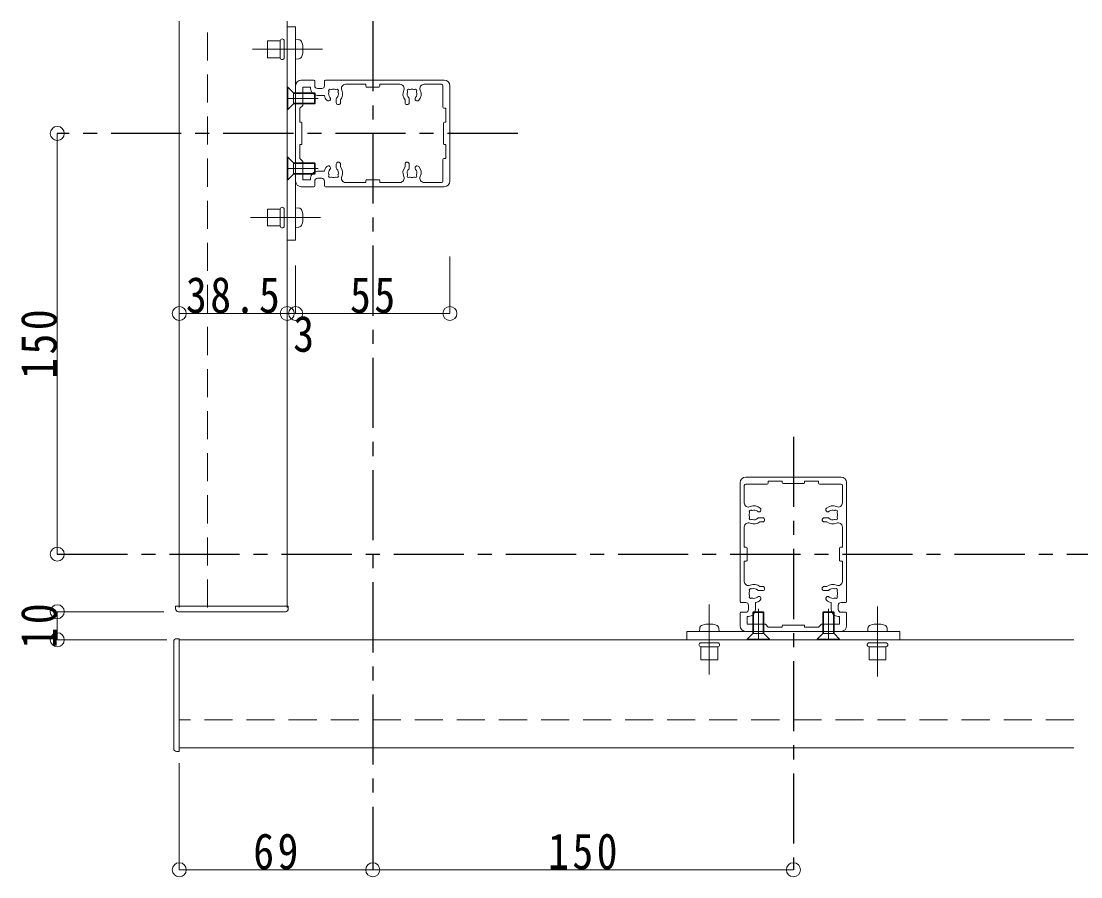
# Model space of a CAD drawing. Units: millimetres at full size, sheet at 1:5. Extents: x -1050 to 1050, y -742 to 742.
# Drawn here: x -277.4 to 100.5, y -189.3 to 115.7 of the extents above; entities that cross this region are included whole.
import ezdxf
from ezdxf.enums import TextEntityAlignment as Align

# ---------------------------------------------------------------- set-up
doc = ezdxf.new("R2010")
doc.units = ezdxf.units.MM
doc.header["$LTSCALE"] = 5
doc.linetypes.add('CHAIN1', pattern=[8, 5, -1, 1, -1])
doc.linetypes.add('DASHED2', pattern=[3, 2, -1])
doc.layers.add('0-0_通り芯', color=7, linetype='CHAIN1')
for name, color, linetype, lineweight in [('0-3_寸法', 54, 'Continuous', 20), ('0-4_手摺部材', 92, 'Continuous', 20), ('0-5_手すり子', 12, 'Continuous', 20), ('0-A_支柱', 6, 'Continuous', 20)]:
    doc.layers.add(name, color=color, linetype=linetype, lineweight=lineweight)
doc.styles.add('ＭＳ ゴシック', font='')
doc.styles.get('ＭＳ ゴシック').set_extended_font_data('MS Gothic')

# ---------------------------------------------------------------- blocks, each defined once
blk = doc.blocks.new('dimension_origin')
at = {"color": 0, "linetype": 'Continuous', "lineweight": -2}
blk.add_circle((0, 0), 1.25, dxfattribs=at)

msp = doc.modelspace()

# ---------------------------------------------------------------- linework, layer by layer
at = {"layer": '0-0_通り芯'}
for p, q in [((-151.98, 115.707), (-151.98, -186.793)), ((-100.283, 75.707), (-264.48, 75.707)), ((-1.98, -32.42), (-1.98, -186.793)), ((-264.48, -74.293), (878.902, -74.293))]:
    msp.add_line(p, q, dxfattribs=at)
at = {"layer": '0-3_寸法'}
for p, q in [((-264.48, 75.707), (-264.48, -74.293)), ((-124.48, 31.787), (-124.48, 11.517)), ((-179.48, 28.668), (-179.48, 11.517)), ((-182.48, 11.517), (-220.98, 11.517)), ((-179.48, 11.517), (-182.48, 11.517)), ((-124.48, 11.517), (-179.48, 11.517)), ((-226.478, -94.793), (-264.48, -94.793)), ((-264.48, -94.793), (-264.48, -104.793)), ((-225.478, -104.793), (-264.48, -104.793)), ((-220.98, -186.793), (-220.98, -148.774)), ((-220.98, -186.793), (-151.98, -186.793)), ((-151.98, -186.793), (-1.98, -186.793))]:
    msp.add_line(p, q, dxfattribs=at)
at = {"layer": '0-4_手摺部材'}
for p, q in [((-182.48, 113.707), (-179.48, 113.707)), ((-182.48, 37.707), (-182.48, 113.707)), ((-179.48, 113.707), (-179.48, 37.707)), ((-189.58, 102.707), (-189.58, 108.707)), ((-183.58, 102.707), (-183.58, 108.707)), ((-178.361, 109.109), (-179.48, 109.207)), ((-179.48, 102.207), (-179.48, 109.207)), ((-184.98, 102.707), (-189.58, 102.707)), ((-178.361, 102.305), (-179.48, 102.207)), ((-182.23, 92.207), (-180.23, 90.207)), ((-180.23, 90.207), (-180.23, 86.207)), ((-180.23, 90.207), (-172.707, 90.207)), ((-180.23, 89.98), (-172.48, 89.98)), ((-172.48, 89.98), (-172.707, 90.207)), ((-172.48, 89.98), (-172.48, 86.435)), ((-180.23, 86.207), (-182.23, 84.207)), ((-180.23, 86.435), (-172.48, 86.435)), ((-172.707, 86.207), (-180.23, 86.207)), ((-182.23, 67.207), (-180.23, 65.207)), ((-180.23, 65.207), (-180.23, 61.207)), ((-180.23, 65.207), (-172.707, 65.207)), ((-180.23, 64.98), (-172.48, 64.98)), ((-172.48, 64.98), (-172.707, 65.207)), ((-172.48, 64.98), (-172.48, 61.435)), ((-180.23, 61.207), (-182.23, 59.207)), ((-180.23, 61.435), (-172.48, 61.435)), ((-172.707, 61.207), (-180.23, 61.207)), ((-178.361, 49.109), (-179.48, 49.207)), ((-179.48, 42.207), (-179.48, 49.207)), ((-189.58, 42.707), (-189.58, 48.707)), ((-183.58, 42.707), (-183.58, 48.707)), ((-184.98, 42.707), (-189.58, 42.707)), ((-178.361, 42.305), (-179.48, 42.207)), ((-182.48, 37.707), (-179.48, 37.707)), ((-222.3, -92.793), (-222.3, -93.793)), ((-182.1, -92.793), (-222.3, -92.793)), ((-182.1, -93.793), (-182.1, -92.793)), ((-221.3, -94.793), (-183.1, -94.793)), ((-16.252, -94.793), (-16.48, -95.02)), ((-16.48, -102.543), (-16.48, -95.02)), ((-16.252, -94.793), (-12.707, -94.793)), ((-16.252, -102.543), (-16.252, -94.793)), ((-12.707, -102.543), (-12.707, -94.793)), ((-12.48, -95.02), (-12.48, -102.543)), ((8.748, -94.793), (8.52, -95.02)), ((8.52, -102.543), (8.52, -95.02)), ((8.748, -94.793), (12.293, -94.793)), ((8.748, -102.543), (8.748, -94.793)), ((12.293, -102.543), (12.293, -94.793)), ((12.52, -95.02), (12.52, -102.543)), ((-39.98, -104.793), (-39.98, -101.793)), ((-39.98, -101.793), (36.02, -101.793)), ((-35.382, -100.674), (-35.48, -101.793)), ((-28.48, -101.793), (-35.48, -101.793)), ((-28.578, -100.674), (-28.48, -101.793)), ((24.618, -100.674), (24.52, -101.793)), ((31.52, -101.793), (24.52, -101.793)), ((31.422, -100.674), (31.52, -101.793)), ((36.02, -104.793), (36.02, -101.793)), ((-222.98, -143.613), (-222.98, -105.413)), ((-221.98, -104.413), (-220.98, -104.413)), ((-220.98, -104.413), (-220.98, -144.613)), ((36.02, -104.793), (-39.98, -104.793)), ((-18.48, -104.543), (-16.48, -102.543)), ((-16.48, -102.543), (-12.48, -102.543)), ((-12.48, -102.543), (-10.48, -104.543)), ((6.52, -104.543), (8.52, -102.543)), ((8.52, -102.543), (12.52, -102.543)), ((12.52, -102.543), (14.52, -104.543)), ((-28.98, -105.893), (-34.98, -105.893)), ((-28.98, -107.293), (-28.98, -111.893)), ((31.02, -105.893), (25.02, -105.893)), ((31.02, -107.293), (31.02, -111.893)), ((-28.98, -111.893), (-34.98, -111.893)), ((31.02, -111.893), (25.02, -111.893)), ((-220.98, -144.613), (-221.98, -144.613))]:
    msp.add_line(p, q, dxfattribs=at)
at = {"layer": '0-4_手摺部材', "linetype": 'CHAIN1'}
for p, q in [((-194.895, 105.707), (-169.836, 105.707)), ((-182.48, 88.207), (-171.48, 88.207)), ((-182.48, 63.207), (-171.48, 63.207)), ((-195.602, 45.707), (-170.328, 45.707)), ((-31.98, -117.208), (-31.98, -92.149)), ((-14.48, -104.793), (-14.48, -93.793)), ((10.52, -104.793), (10.52, -93.793)), ((28.02, -117.915), (28.02, -92.641))]:
    msp.add_line(p, q, dxfattribs=at)
at = {"layer": '0-4_手摺部材'}
for points in [[(-184.98, 102.707), (-184.98, 108.707), (-189.58, 108.707)], [(-172.707, 90.207), (-172.707, 86.207), (-172.48, 86.435)], [(-172.707, 65.207), (-172.707, 61.207), (-172.48, 61.435)], [(-184.98, 42.707), (-184.98, 48.707), (-189.58, 48.707)], [(-16.48, -95.02), (-12.48, -95.02), (-12.707, -94.793)], [(8.52, -95.02), (12.52, -95.02), (12.293, -94.793)], [(-28.98, -107.293), (-34.98, -107.293), (-34.98, -111.893)], [(31.02, -107.293), (25.02, -107.293), (25.02, -111.893)]]:
    msp.add_lwpolyline(points, dxfattribs=at)
for points in [[(-182.23, 84.207), (-182.23, 92.207), (-182.48, 92.207), (-182.48, 84.207)], [(-182.23, 59.207), (-182.23, 67.207), (-182.48, 67.207), (-182.48, 59.207)], [(-10.48, -104.543), (-18.48, -104.543), (-18.48, -104.793), (-10.48, -104.793)], [(14.52, -104.543), (6.52, -104.543), (6.52, -104.793), (14.52, -104.793)]]:
    msp.add_lwpolyline(points, close=True, dxfattribs=at)
for centre, radius, start, end in [((-184.28, 108.707), 0.7, 0, 180), ((-178.474, 107.814), 1.3, 15.88085, 85), ((-185.88, 105.707), 9, 344.11915, 15.88085), ((-184.28, 102.707), 0.7, 180, 0), ((-178.474, 103.6), 1.3, 275, 344.11915), ((-184.28, 48.707), 0.7, 0, 180), ((-178.474, 47.814), 1.3, 15.88085, 85), ((-185.88, 45.707), 9, 344.11915, 15.88085), ((-184.28, 42.707), 0.7, 180, 0), ((-178.474, 43.6), 1.3, 275, 344.11915), ((-221.3, -93.793), 1, 180, 270), ((-183.1, -93.793), 1, 270, 0), ((-34.087, -100.787), 1.3, 105.88085, 175), ((-31.98, -108.193), 9, 74.11915, 105.88085), ((-29.873, -100.787), 1.3, 5, 74.11915), ((25.913, -100.787), 1.3, 105.88085, 175), ((28.02, -108.193), 9, 74.11915, 105.88085), ((30.127, -100.787), 1.3, 5, 74.11915), ((-221.98, -105.413), 1, 90, 180), ((-34.98, -106.593), 0.7, 90, 270), ((-28.98, -106.593), 0.7, 270, 90), ((25.02, -106.593), 0.7, 90, 270), ((31.02, -106.593), 0.7, 270, 90), ((-221.98, -143.613), 1, 180, 270)]:
    msp.add_arc(centre, radius, start, end, dxfattribs=at)
at = {"layer": '0-5_手すり子'}
for p, q in [((-220.98, 115.707), (-220.98, -93.293)), ((-182.48, 115.707), (-182.48, -93.293)), ((-220.98, -104.793), (98.02, -104.793)), ((98.02, -143.293), (-220.98, -143.293))]:
    msp.add_line(p, q, dxfattribs=at)
at = {"layer": '0-5_手すり子', "linetype": 'DASHED2'}
for p, q in [((-210.98, -93.293), (-210.98, 115.707)), ((98.02, -133.293), (-220.98, -133.293))]:
    msp.add_line(p, q, dxfattribs=at)
at = {"layer": '0-A_支柱'}
for p, q in [((-177.48, 94.707), (-172.98, 94.707)), ((-168.88, 94.707), (-126.48, 94.707)), ((-179.48, 58.707), (-179.48, 92.707)), ((-176.98, 92.207), (-174.18, 92.207)), ((-176.98, 92.207), (-176.98, 85.707)), ((-174.18, 92.207), (-174.18, 91.707)), ((-172.68, 94.407), (-172.68, 92.707)), ((-171.68, 91.707), (-170.18, 91.707)), ((-169.18, 92.707), (-169.18, 94.407)), ((-161.672, 93.207), (-154.48, 93.207)), ((-154.48, 93.207), (-154.48, 92.507)), ((-149.78, 92.207), (-154.18, 92.207)), ((-149.48, 93.207), (-149.48, 92.507)), ((-149.48, 93.207), (-142.288, 93.207)), ((-133.672, 93.207), (-127.48, 93.207)), ((-126.98, 85.007), (-126.98, 92.707)), ((-124.48, 92.707), (-124.48, 58.707)), ((-171.68, 89.207), (-169.191, 89.207)), ((-164.98, 88.03), (-164.98, 86.707)), ((-163.48, 87.63), (-163.48, 86.707)), ((-140.48, 87.63), (-140.48, 86.707)), ((-138.98, 88.03), (-138.98, 86.707)), ((-177.98, 84.707), (-176.98, 85.707)), ((-177.98, 79.707), (-177.98, 84.707)), ((-126.68, 84.707), (-125.98, 84.707)), ((-125.98, 79.707), (-125.98, 84.707)), ((-177.98, 79.707), (-177.53, 79.707)), ((-177.23, 72.007), (-177.23, 79.407)), ((-126.73, 72.007), (-126.73, 79.407)), ((-125.98, 79.707), (-126.43, 79.707)), ((-177.98, 66.707), (-177.98, 71.707)), ((-177.98, 71.707), (-177.53, 71.707)), ((-125.98, 71.707), (-126.43, 71.707)), ((-177.98, 66.707), (-176.98, 65.707)), ((-176.98, 59.207), (-176.98, 65.707)), ((-164.98, 63.384), (-164.98, 64.707)), ((-163.48, 63.784), (-163.48, 64.707)), ((-140.48, 63.784), (-140.48, 64.707)), ((-138.98, 63.384), (-138.98, 64.707)), ((-126.98, 66.407), (-126.98, 58.707)), ((-171.68, 62.207), (-169.191, 62.207)), ((-172.98, 56.707), (-177.48, 56.707)), ((-176.98, 59.207), (-174.18, 59.207)), ((-174.18, 59.207), (-174.18, 59.707)), ((-172.68, 57.007), (-172.68, 58.707)), ((-171.68, 59.707), (-170.18, 59.707)), ((-169.18, 58.707), (-169.18, 57.007)), ((-126.48, 56.707), (-168.88, 56.707)), ((-161.672, 58.207), (-154.48, 58.207)), ((-154.48, 58.207), (-154.48, 58.907)), ((-149.78, 59.207), (-154.18, 59.207)), ((-149.48, 58.207), (-149.48, 58.907)), ((-149.48, 58.207), (-142.288, 58.207)), ((-133.672, 58.207), (-127.48, 58.207)), ((-20.98, -91.193), (-20.98, -48.793)), ((-18.98, -46.793), (15.02, -46.793)), ((-10.98, -48.993), (-10.98, -48.293)), ((-5.98, -48.293), (-10.98, -48.293)), ((-5.98, -48.293), (-5.98, -48.743)), ((1.72, -49.043), (-5.68, -49.043)), ((2.02, -48.293), (2.02, -48.743)), ((17.02, -48.793), (17.02, -91.193)), ((-19.48, -55.985), (-19.48, -49.793)), ((-11.28, -49.293), (-18.98, -49.293)), ((7.32, -49.293), (15.02, -49.293)), ((15.52, -55.985), (15.52, -49.793)), ((-14.303, -61.293), (-12.98, -61.293)), ((-13.903, -62.793), (-12.98, -62.793)), ((10.343, -61.293), (9.02, -61.293)), ((9.943, -62.793), (9.02, -62.793)), ((-19.48, -71.793), (-19.48, -64.601)), ((15.52, -71.793), (15.52, -64.601)), ((-19.48, -71.793), (-18.78, -71.793)), ((15.52, -71.793), (14.82, -71.793)), ((-18.48, -72.093), (-18.48, -76.493)), ((14.52, -72.093), (14.52, -76.493)), ((-19.48, -76.793), (-18.78, -76.793)), ((-19.48, -83.985), (-19.48, -76.793)), ((15.52, -76.793), (14.82, -76.793)), ((15.52, -83.985), (15.52, -76.793)), ((-13.903, -85.793), (-12.98, -85.793)), ((9.943, -85.793), (9.02, -85.793)), ((-14.303, -87.293), (-12.98, -87.293)), ((10.343, -87.293), (9.02, -87.293)), ((-18.98, -91.493), (-20.68, -91.493)), ((-17.98, -93.993), (-17.98, -92.493)), ((-15.48, -93.993), (-15.48, -91.504)), ((11.52, -93.993), (11.52, -91.504)), ((14.02, -93.993), (14.02, -92.493)), ((15.02, -91.493), (16.72, -91.493)), ((-20.98, -99.793), (-20.98, -95.293)), ((-20.68, -94.993), (-18.98, -94.993)), ((-18.48, -96.493), (-17.98, -96.493)), ((-18.48, -99.293), (-18.48, -96.493)), ((14.52, -96.493), (14.02, -96.493)), ((14.52, -99.293), (14.52, -96.493)), ((16.72, -94.993), (15.02, -94.993)), ((17.02, -95.293), (17.02, -99.793)), ((15.02, -101.793), (-18.98, -101.793)), ((-18.48, -99.293), (-11.98, -99.293)), ((-10.98, -100.293), (-11.98, -99.293)), ((-5.98, -100.293), (-10.98, -100.293)), ((-5.98, -100.293), (-5.98, -99.843)), ((1.72, -99.543), (-5.68, -99.543)), ((2.02, -100.293), (2.02, -99.843)), ((7.02, -100.293), (2.02, -100.293)), ((7.02, -100.293), (8.02, -99.293)), ((14.52, -99.293), (8.02, -99.293))]:
    msp.add_line(p, q, dxfattribs=at)
for points in [[(-126.68, 66.707), (-125.98, 66.707), (-125.98, 71.707)], [(7.02, -48.993), (7.02, -48.293), (2.02, -48.293)]]:
    msp.add_lwpolyline(points, dxfattribs=at)
for centre, radius, start, end in [((-177.48, 92.707), 2, 90, 180), ((-172.98, 94.407), 0.3, 0, 90), ((-168.88, 94.407), 0.3, 90, 180), ((-126.48, 92.707), 2, 0, 90), ((-171.68, 91.707), 2.5, 180, 270), ((-171.68, 92.707), 1, 180, 270), ((-170.18, 92.707), 1, 270, 0), ((-167.217, 90.945), 0.5, 55.28656, 214.71344), ((-166.762, 91.602), 0.3, 235.28656, 292.4201), ((-165.98, 89.707), 1.75, 67.5799, 112.4201), ((-165.198, 91.602), 0.3, 247.5799, 304.71344), ((-164.743, 90.945), 0.5, 325.28656, 124.71344), ((-165.98, 89.707), 3.25, 320.28486, 24.90106), ((-161.672, 91.707), 1.5, 90, 204.90106), ((-154.18, 92.507), 0.3, 180, 270), ((-149.78, 92.507), 0.3, 270, 0), ((-142.288, 91.707), 1.5, 335.09894, 90), ((-137.98, 89.707), 3.25, 155.09894, 219.71514), ((-139.217, 90.945), 0.5, 55.28656, 214.71344), ((-138.762, 91.602), 0.3, 235.28656, 292.4201), ((-137.98, 89.707), 1.75, 67.5799, 112.4201), ((-137.198, 91.602), 0.3, 247.5799, 304.71344), ((-136.743, 90.945), 0.5, 325.28656, 124.71344), ((-137.98, 89.707), 3.25, 317.4576, 24.90106), ((-133.672, 91.707), 1.5, 90, 204.90106), ((-127.48, 92.707), 0.5, 0, 90), ((-165.98, 89.707), 3.25, 188.84988, 222.5424), ((-167.822, 88.017), 0.75, 222.5424, 42.5424), ((-165.98, 89.707), 1.75, 157.5799, 222.5424), ((-167.875, 90.489), 0.3, 337.5799, 34.71344), ((-164.48, 88.03), 0.5, 131.81031, 180), ((-165.98, 89.707), 1.75, 311.81031, 22.4201), ((-164.085, 90.489), 0.3, 145.28656, 202.4201), ((-137.98, 89.707), 1.75, 157.5799, 228.18969), ((-139.875, 90.489), 0.3, 337.5799, 34.71344), ((-139.48, 88.03), 0.5, 0, 48.18969), ((-136.138, 88.017), 0.75, 137.4576, 317.4576), ((-137.98, 89.707), 1.75, 317.4576, 22.4201), ((-136.085, 90.489), 0.3, 145.28656, 202.4201), ((-164.23, 86.707), 0.75, 180, 0), ((-139.73, 86.707), 0.75, 180, 0), ((-126.68, 85.007), 0.3, 180, 270), ((-177.53, 79.407), 0.3, 0, 90), ((-126.43, 79.407), 0.3, 90, 180), ((-177.53, 72.007), 0.3, 270, 0), ((-126.43, 72.007), 0.3, 180, 270), ((-164.23, 64.707), 0.75, 0, 180), ((-139.73, 64.707), 0.75, 0, 180), ((-126.68, 66.407), 0.3, 90, 180), ((-171.68, 59.707), 2.5, 90, 180), ((-165.98, 61.707), 3.25, 137.4576, 171.15012), ((-167.822, 63.397), 0.75, 317.4576, 137.4576), ((-165.98, 61.707), 1.75, 137.4576, 202.4201), ((-167.217, 60.47), 0.5, 145.28656, 304.71344), ((-167.875, 60.925), 0.3, 325.28656, 22.4201), ((-164.743, 60.47), 0.5, 235.28656, 34.71344), ((-164.48, 63.384), 0.5, 180, 228.18969), ((-165.98, 61.707), 1.75, 337.5799, 48.18969), ((-164.085, 60.925), 0.3, 157.5799, 214.71344), ((-165.98, 61.707), 3.25, 335.09894, 39.71514), ((-137.98, 61.707), 3.25, 140.28486, 204.90106), ((-137.98, 61.707), 1.75, 131.81031, 202.4201), ((-139.217, 60.47), 0.5, 145.28656, 304.71344), ((-139.875, 60.925), 0.3, 325.28656, 22.4201), ((-139.48, 63.384), 0.5, 311.81031, 0), ((-136.743, 60.47), 0.5, 235.28656, 34.71344), ((-136.138, 63.397), 0.75, 42.5424, 222.5424), ((-137.98, 61.707), 1.75, 337.5799, 42.5424), ((-136.085, 60.925), 0.3, 157.5799, 214.71344), ((-137.98, 61.707), 3.25, 335.09894, 42.5424), ((-177.48, 58.707), 2, 180, 270), ((-172.98, 57.007), 0.3, 270, 0), ((-171.68, 58.707), 1, 90, 180), ((-170.18, 58.707), 1, 0, 90), ((-168.88, 57.007), 0.3, 180, 270), ((-166.762, 59.812), 0.3, 67.5799, 124.71344), ((-165.98, 61.707), 1.75, 247.5799, 292.4201), ((-165.198, 59.812), 0.3, 55.28656, 112.4201), ((-161.672, 59.707), 1.5, 155.09894, 270), ((-154.18, 58.907), 0.3, 90, 180), ((-149.78, 58.907), 0.3, 0, 90), ((-142.288, 59.707), 1.5, 270, 24.90106), ((-138.762, 59.812), 0.3, 67.5799, 124.71344), ((-137.98, 61.707), 1.75, 247.5799, 292.4201), ((-137.198, 59.812), 0.3, 55.28656, 112.4201), ((-133.672, 59.707), 1.5, 155.09894, 270), ((-127.48, 58.707), 0.5, 270, 0), ((-126.48, 58.707), 2, 270, 0), ((-18.98, -48.793), 2, 90, 180), ((-11.28, -48.993), 0.3, 270, 0), ((-5.68, -48.743), 0.3, 180, 270), ((1.72, -48.743), 0.3, 270, 0), ((7.32, -48.993), 0.3, 180, 270), ((15.02, -48.793), 2, 0, 90), ((-18.98, -49.793), 0.5, 90, 180), ((15.02, -49.793), 0.5, 0, 90), ((-17.98, -55.985), 1.5, 180, 294.90106), ((14.02, -55.985), 1.5, 245.09894, 0), ((-15.98, -60.293), 1.75, 157.5799, 202.4201), ((-17.217, -59.055), 0.5, 55.28656, 214.71344), ((-17.875, -59.511), 0.3, 337.5799, 34.71344), ((-15.98, -60.293), 3.25, 47.4576, 114.90106), ((-16.762, -58.398), 0.3, 235.28656, 292.4201), ((-15.98, -60.293), 1.75, 47.4576, 112.4201), ((-14.29, -58.451), 0.75, 227.4576, 47.4576), ((10.33, -58.451), 0.75, 132.5424, 312.5424), ((12.02, -60.293), 3.25, 65.09894, 132.5424), ((12.02, -60.293), 1.75, 67.5799, 132.5424), ((12.802, -58.398), 0.3, 247.5799, 304.71344), ((13.257, -59.055), 0.5, 325.28656, 124.71344), ((13.915, -59.511), 0.3, 145.28656, 202.4201), ((12.02, -60.293), 1.75, 337.5799, 22.4201), ((-17.98, -64.601), 1.5, 65.09894, 180), ((-17.217, -61.53), 0.5, 145.28656, 304.71344), ((-17.875, -61.075), 0.3, 325.28656, 22.4201), ((-15.98, -60.293), 3.25, 245.09894, 309.71514), ((-16.762, -62.188), 0.3, 67.5799, 124.71344), ((-15.98, -60.293), 1.75, 247.5799, 318.18969), ((-14.303, -61.793), 0.5, 90, 138.18969), ((-12.98, -62.043), 0.75, 270, 90), ((9.02, -62.043), 0.75, 90, 270), ((12.02, -60.293), 3.25, 230.28486, 294.90106), ((10.343, -61.793), 0.5, 41.81031, 90), ((12.02, -60.293), 1.75, 221.81031, 292.4201), ((12.802, -62.188), 0.3, 55.28656, 112.4201), ((13.257, -61.53), 0.5, 235.28656, 34.71344), ((14.02, -64.601), 1.5, 0, 114.90106), ((13.915, -61.075), 0.3, 157.5799, 214.71344), ((-18.78, -72.093), 0.3, 0, 90), ((14.82, -72.093), 0.3, 90, 180), ((-18.78, -76.493), 0.3, 270, 0), ((14.82, -76.493), 0.3, 180, 270), ((-17.98, -83.985), 1.5, 180, 294.90106), ((-17.217, -87.055), 0.5, 55.28656, 214.71344), ((-15.98, -88.293), 3.25, 50.28486, 114.90106), ((-16.762, -86.398), 0.3, 235.28656, 292.4201), ((-15.98, -88.293), 1.75, 41.81031, 112.4201), ((-12.98, -86.543), 0.75, 270, 90), ((9.02, -86.543), 0.75, 90, 270), ((12.02, -88.293), 3.25, 65.09894, 129.71514), ((12.02, -88.293), 1.75, 67.5799, 138.18969), ((12.802, -86.398), 0.3, 247.5799, 304.71344), ((13.257, -87.055), 0.5, 325.28656, 124.71344), ((14.02, -83.985), 1.5, 245.09894, 0), ((-15.98, -88.293), 1.75, 157.5799, 202.4201), ((-17.217, -89.53), 0.5, 145.28656, 304.71344), ((-17.875, -87.511), 0.3, 337.5799, 34.71344), ((-17.875, -89.075), 0.3, 325.28656, 22.4201), ((-16.762, -90.188), 0.3, 67.5799, 124.71344), ((-15.98, -88.293), 1.75, 247.5799, 312.5424), ((-15.98, -88.293), 3.25, 278.84988, 312.5424), ((-14.29, -90.135), 0.75, 312.5424, 132.5424), ((-14.303, -86.793), 0.5, 221.81031, 270), ((10.33, -90.135), 0.75, 47.4576, 227.4576), ((12.02, -88.293), 3.25, 227.4576, 261.15012), ((10.343, -86.793), 0.5, 270, 318.18969), ((12.02, -88.293), 1.75, 227.4576, 292.4201), ((12.802, -90.188), 0.3, 55.28656, 112.4201), ((13.257, -89.53), 0.5, 235.28656, 34.71344), ((13.915, -87.511), 0.3, 145.28656, 202.4201), ((13.915, -89.075), 0.3, 157.5799, 214.71344), ((12.02, -88.293), 1.75, 337.5799, 22.4201), ((-20.68, -91.193), 0.3, 180, 270), ((-18.98, -92.493), 1, 0, 90), ((-18.98, -93.993), 1, 270, 0), ((-17.98, -93.993), 2.5, 270, 0), ((14.02, -93.993), 2.5, 180, 270), ((15.02, -92.493), 1, 90, 180), ((15.02, -93.993), 1, 180, 270), ((16.72, -91.193), 0.3, 270, 0), ((-20.68, -95.293), 0.3, 90, 180), ((16.72, -95.293), 0.3, 0, 90), ((-18.98, -99.793), 2, 180, 270), ((-5.68, -99.843), 0.3, 90, 180), ((1.72, -99.843), 0.3, 0, 90), ((15.02, -99.793), 2, 270, 0)]:
    msp.add_arc(centre, radius, start, end, dxfattribs=at)

# ---------------------------------------------------------------- block references
at = {"layer": '0-3_寸法', "xscale": 2, "yscale": 2}
for p, rotation in [((-264.48, 75.707), 90), ((-220.98, 11.517), 180), ((-182.48, 11.517), 180), ((-179.48, 11.517), 180), ((-264.48, -74.293), 270), ((-264.48, -94.793), 90), ((-264.48, -104.793), 270), ((-220.98, -186.793), 180), ((-151.98, -186.793), 180)]:
    msp.add_blockref('dimension_origin', p, dxfattribs=dict(at, rotation=rotation))
for p in [(-182.48, 11.517), (-179.48, 11.517), (-124.48, 11.517), (-151.98, -186.793), (-1.98, -186.793)]:
    msp.add_blockref('dimension_origin', p, dxfattribs=at)

# ---------------------------------------------------------------- texts
at = {"layer": '0-3_寸法', "style": 'ＭＳ ゴシック', "width": 0.85}
msp.add_text('3', height=12.83, dxfattribs=at).set_placement((-180.333, -5.983), align=Align.BOTTOM_LEFT)
at = {"layer": '0-3_寸法', "char_height": 12.83, "attachment_point": 7, "style": 'ＭＳ ゴシック'}
for s, insert in [('\\T1.17;\\W0.85;38.5', (-218.605, 11.517)), ('\\T1.17;\\W0.85;55', (-160.105, 11.517)), ('\\T1.17;\\W0.85;69', (-194.605, -186.793)), ('\\T1.17;\\W0.85;150', (-89.48, -186.793))]:
    msp.add_mtext(s, dxfattribs=dict(at, insert=insert))
at = {"layer": '0-3_寸法', "char_height": 12.83, "attachment_point": 7, "rotation": 90, "style": 'ＭＳ ゴシック'}
for s, insert in [('\\T1.17;\\W0.85;150', (-264.48, -11.793)), ('\\T1.17;\\W0.85;10', (-264.48, -107.918))]:
    msp.add_mtext(s, dxfattribs=dict(at, insert=insert))

doc.saveas('drawing.dxf')
